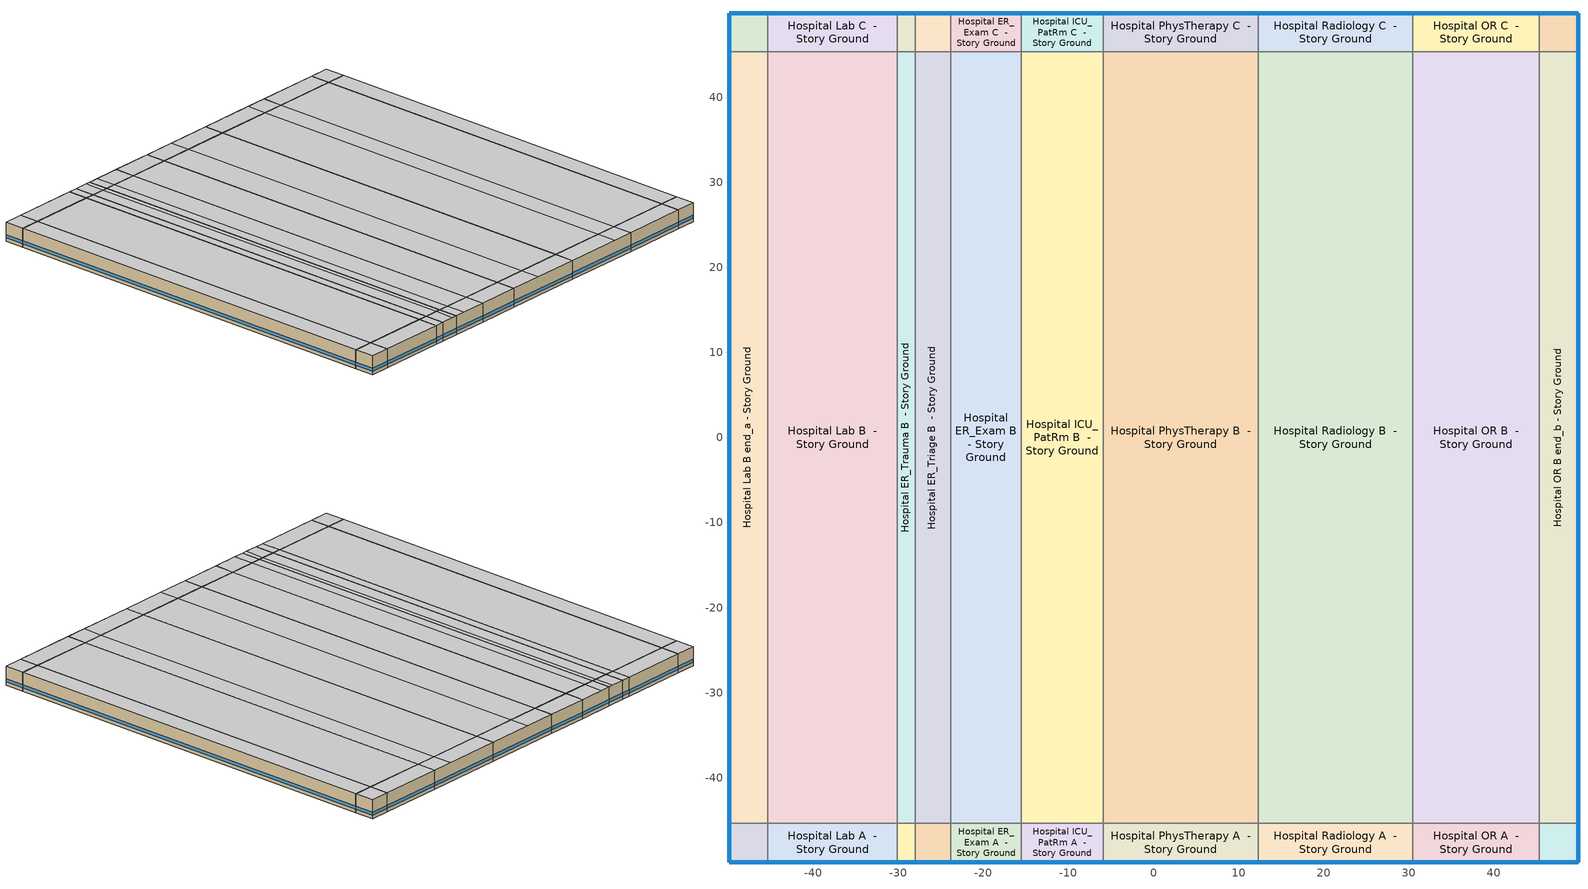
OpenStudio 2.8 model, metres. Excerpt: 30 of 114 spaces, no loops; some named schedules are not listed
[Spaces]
Hospital Lab A end_a - Story Ground
 floor ground (ext-slab): -49.88,-49.88 -49.88,-45.31 -45.31,-45.31 -45.31,-49.88 z0
 wall outside (Typical Insulated Exterior Mass Wall R-8.33): -49.88,-45.31 -49.88,-49.88 -45.31,-49.88 z0:4.27
 wall to Hospital Lab B end_a - Story Ground: -45.31,-45.31 -49.88,-45.31 z0:4.27
 wall to Hospital Lab A  - Story Ground: -45.31,-49.88 -45.31,-45.31 z0:4.27
 window (U 0.59 SHGC 0.36 Simple Glazing Window U-0.59 SHGC 0.36): -49.88,-45.34 -49.88,-49.86 / -49.86,-49.88 -45.34,-49.88 z0.76:1.45
 ceiling to Hospital ICU_NurseStn A end_a - Story Mid: -45.31,-49.88 -45.31,-45.31 -49.88,-45.31 -49.88,-49.88 z4.27
Hospital Lab B end_a - Story Ground
 floor ground (ext-slab): -49.88,-45.31 -49.88,45.31 -45.31,45.31 -45.31,-45.31 z0
 wall outside (Typical Insulated Exterior Mass Wall R-8.33): -49.88,45.31 -49.88,-45.31 z0:4.27
 wall to Hospital Lab C end_a - Story Ground: -45.31,45.31 -49.88,45.31 z0:4.27
 wall to Hospital Lab B  - Story Ground: -45.31,-45.31 -45.31,45.31 z0:4.27
 window (U 0.59 SHGC 0.36 Simple Glazing Window U-0.59 SHGC 0.36): -49.88,45.29 -49.88,-45.29 z0.76:1.45
 ceiling to Hospital ICU_NurseStn B end_a - Story Mid: -45.31,-45.31 -45.31,45.31 -49.88,45.31 -49.88,-45.31 z4.27
Hospital Lab C end_a - Story Ground
 floor ground (ext-slab): -49.88,45.31 -49.88,49.88 -45.31,49.88 -45.31,45.31 z0
 wall outside (Typical Insulated Exterior Mass Wall R-8.33): -45.31,49.88 -49.88,49.88 -49.88,45.31 z0:4.27
 wall to Hospital Lab C  - Story Ground: -45.31,45.31 -45.31,49.88 z0:4.27
 window (U 0.59 SHGC 0.36 Simple Glazing Window U-0.59 SHGC 0.36): -49.88,49.86 -49.88,45.34 / -45.34,49.88 -49.86,49.88 z0.76:1.45
 ceiling to Hospital ICU_NurseStn C end_a - Story Mid: -45.31,45.31 -45.31,49.88 -49.88,49.88 -49.88,45.31 z4.27
Hospital Lab A  - Story Ground
 floor ground (ext-slab): -45.31,-49.88 -45.31,-45.31 -30.11,-45.31 -30.11,-49.88 z0
 wall outside (Typical Insulated Exterior Mass Wall R-8.33): -45.31,-49.88 -30.11,-49.88 z0:4.27
 wall to Hospital Lab B  - Story Ground: -30.11,-45.31 -45.31,-45.31 z0:4.27
 wall to Hospital ER_Trauma A  - Story Ground: -30.11,-49.88 -30.11,-45.31 z0:4.27
 window (U 0.59 SHGC 0.36 Simple Glazing Window U-0.59 SHGC 0.36): -45.29,-49.88 -30.13,-49.88 z0.76:1.45
 ceiling to Hospital ICU_NurseStn A  - Story Mid: -30.11,-49.88 -30.11,-45.31 -45.31,-45.31 -45.31,-49.88 z4.27
Hospital Lab B  - Story Ground
 floor ground (ext-slab): -45.31,-45.31 -45.31,45.31 -30.11,45.31 -30.11,-45.31 z0
 wall to Hospital Lab C  - Story Ground: -30.11,45.31 -45.31,45.31 z0:4.27
 wall to Hospital ER_Trauma B  - Story Ground: -30.11,-45.31 -30.11,45.31 z0:4.27
 ceiling to Hospital ICU_NurseStn B  - Story Mid: -30.11,-45.31 -30.11,45.31 -45.31,45.31 -45.31,-45.31 z4.27
Hospital Lab C  - Story Ground
 floor ground (ext-slab): -45.31,45.31 -45.31,49.88 -30.11,49.88 -30.11,45.31 z0
 wall outside (Typical Insulated Exterior Mass Wall R-8.33): -30.11,49.88 -45.31,49.88 z0:4.27
 wall to Hospital ER_Trauma C  - Story Ground: -30.11,45.31 -30.11,49.88 z0:4.27
 window (U 0.59 SHGC 0.36 Simple Glazing Window U-0.59 SHGC 0.36): -30.13,49.88 -45.29,49.88 z0.76:1.45
 ceiling to Hospital ICU_NurseStn C  - Story Mid: -30.11,45.31 -30.11,49.88 -45.31,49.88 -45.31,45.31 z4.27
Hospital ER_Trauma A  - Story Ground
 floor ground (ext-slab): -30.11,-49.88 -30.11,-45.31 -28.01,-45.31 -28.01,-49.88 z0
 wall outside (Typical Insulated Exterior Mass Wall R-8.33): -30.11,-49.88 -28.01,-49.88 z0:4.27
 wall to Hospital ER_Trauma B  - Story Ground: -28.01,-45.31 -30.11,-45.31 z0:4.27
 wall to Hospital ER_Triage A  - Story Ground: -28.01,-49.88 -28.01,-45.31 z0:4.27
 window (U 0.59 SHGC 0.36 Simple Glazing Window U-0.59 SHGC 0.36): -30.08,-49.88 -28.04,-49.88 z0.76:1.46
 ceiling to Hospital ICU_NurseStn A  - Story Mid: -28.01,-49.88 -28.01,-45.31 -30.11,-45.31 -30.11,-49.88 z4.27
Hospital ER_Trauma B  - Story Ground
 floor ground (ext-slab): -30.11,-45.31 -30.11,45.31 -28.01,45.31 -28.01,-45.31 z0
 wall to Hospital ER_Trauma C  - Story Ground: -28.01,45.31 -30.11,45.31 z0:4.27
 wall to Hospital ER_Triage B  - Story Ground: -28.01,-45.31 -28.01,45.31 z0:4.27
 ceiling to Hospital ICU_NurseStn B  - Story Mid: -28.01,-45.31 -28.01,45.31 -30.11,45.31 -30.11,-45.31 z4.27
Hospital ER_Trauma C  - Story Ground
 floor ground (ext-slab): -30.11,45.31 -30.11,49.88 -28.01,49.88 -28.01,45.31 z0
 wall outside (Typical Insulated Exterior Mass Wall R-8.33): -28.01,49.88 -30.11,49.88 z0:4.27
 wall to Hospital ER_Triage C  - Story Ground: -28.01,45.31 -28.01,49.88 z0:4.27
 window (U 0.59 SHGC 0.36 Simple Glazing Window U-0.59 SHGC 0.36): -28.04,49.88 -30.08,49.88 z0.76:1.46
 ceiling to Hospital ICU_NurseStn C  - Story Mid: -28.01,45.31 -28.01,49.88 -30.11,49.88 -30.11,45.31 z4.27
Hospital ER_Triage A  - Story Ground
 floor ground (ext-slab): -28.01,-49.88 -28.01,-45.31 -23.82,-45.31 -23.82,-49.88 z0
 wall outside (Typical Insulated Exterior Mass Wall R-8.33): -28.01,-49.88 -23.82,-49.88 z0:4.27
 wall to Hospital ER_Triage B  - Story Ground: -23.82,-45.31 -28.01,-45.31 z0:4.27
 wall to Hospital ER_Exam A  - Story Ground: -23.82,-49.88 -23.82,-45.31 z0:4.27
 window (U 0.59 SHGC 0.36 Simple Glazing Window U-0.59 SHGC 0.36): -27.98,-49.88 -23.85,-49.88 z0.76:1.45
 ceiling to Hospital OR A  - Story Mid: -23.82,-49.88 -23.82,-45.31 -24.91,-45.31 -24.91,-49.88 z4.27
 ceiling to Hospital ICU_NurseStn A  - Story Mid: -24.91,-49.88 -24.91,-45.31 -28.01,-45.31 -28.01,-49.88 z4.27
Hospital ER_Triage B  - Story Ground
 floor ground (ext-slab): -28.01,-45.31 -28.01,45.31 -23.82,45.31 -23.82,-45.31 z0
 wall to Hospital ER_Triage C  - Story Ground: -23.82,45.31 -28.01,45.31 z0:4.27
 wall to Hospital ER_Exam B  - Story Ground: -23.82,-45.31 -23.82,45.31 z0:4.27
 ceiling to Hospital OR B  - Story Mid: -23.82,-45.31 -23.82,45.31 -24.91,45.31 -24.91,-45.31 z4.27
 ceiling to Hospital ICU_NurseStn B  - Story Mid: -24.91,-45.31 -24.91,45.31 -28.01,45.31 -28.01,-45.31 z4.27
Hospital ER_Triage C  - Story Ground
 floor ground (ext-slab): -28.01,45.31 -28.01,49.88 -23.82,49.88 -23.82,45.31 z0
 wall outside (Typical Insulated Exterior Mass Wall R-8.33): -23.82,49.88 -28.01,49.88 z0:4.27
 wall to Hospital ER_Exam C  - Story Ground: -23.82,45.31 -23.82,49.88 z0:4.27
 window (U 0.59 SHGC 0.36 Simple Glazing Window U-0.59 SHGC 0.36): -23.85,49.88 -27.98,49.88 z0.76:1.45
 ceiling to Hospital OR C  - Story Mid: -23.82,45.31 -23.82,49.88 -24.91,49.88 -24.91,45.31 z4.27
 ceiling to Hospital ICU_NurseStn C  - Story Mid: -24.91,45.31 -24.91,49.88 -28.01,49.88 -28.01,45.31 z4.27
Hospital ER_Exam A  - Story Ground
 floor ground (ext-slab): -23.82,-49.88 -23.82,-45.31 -15.52,-45.31 -15.52,-49.88 z0
 wall outside (Typical Insulated Exterior Mass Wall R-8.33): -23.82,-49.88 -15.52,-49.88 z0:4.27
 wall to Hospital ER_Exam B  - Story Ground: -15.52,-45.31 -23.82,-45.31 z0:4.27
 wall to Hospital ICU_PatRm A  - Story Ground: -15.52,-49.88 -15.52,-45.31 z0:4.27
 window (U 0.59 SHGC 0.36 Simple Glazing Window U-0.59 SHGC 0.36): -23.79,-49.88 -15.55,-49.88 z0.76:1.45
 ceiling to Hospital OR A  - Story Mid: -21.43,-49.88 -21.43,-45.31 -23.82,-45.31 -23.82,-49.88 z4.27
 ceiling to Hospital ICE_Open A  - Story Mid: -15.52,-49.88 -15.52,-45.31 -21.43,-45.31 -21.43,-49.88 z4.27
Hospital ER_Exam B  - Story Ground
 floor ground (ext-slab): -23.82,-45.31 -23.82,45.31 -15.52,45.31 -15.52,-45.31 z0
 wall to Hospital ER_Exam C  - Story Ground: -15.52,45.31 -23.82,45.31 z0:4.27
 wall to Hospital ICU_PatRm B  - Story Ground: -15.52,-45.31 -15.52,45.31 z0:4.27
 ceiling to Hospital OR B  - Story Mid: -21.43,-45.31 -21.43,45.31 -23.82,45.31 -23.82,-45.31 z4.27
 ceiling to Hospital ICE_Open B  - Story Mid: -15.52,-45.31 -15.52,45.31 -21.43,45.31 -21.43,-45.31 z4.27
Hospital ER_Exam C  - Story Ground
 floor ground (ext-slab): -23.82,45.31 -23.82,49.88 -15.52,49.88 -15.52,45.31 z0
 wall outside (Typical Insulated Exterior Mass Wall R-8.33): -15.52,49.88 -23.82,49.88 z0:4.27
 wall to Hospital ICU_PatRm C  - Story Ground: -15.52,45.31 -15.52,49.88 z0:4.27
 window (U 0.59 SHGC 0.36 Simple Glazing Window U-0.59 SHGC 0.36): -15.55,49.88 -23.79,49.88 z0.76:1.45
 ceiling to Hospital OR C  - Story Mid: -21.43,45.31 -21.43,49.88 -23.82,49.88 -23.82,45.31 z4.27
 ceiling to Hospital ICE_Open C  - Story Mid: -15.52,45.31 -15.52,49.88 -21.43,49.88 -21.43,45.31 z4.27
Hospital ICU_PatRm A  - Story Ground
 floor ground (ext-slab): -15.52,-49.88 -15.52,-45.31 -5.88,-45.31 -5.88,-49.88 z0
 wall outside (Typical Insulated Exterior Mass Wall R-8.33): -15.52,-49.88 -5.88,-49.88 z0:4.27
 wall to Hospital ICU_PatRm B  - Story Ground: -5.88,-45.31 -15.52,-45.31 z0:4.27
 wall to Hospital PhysTherapy A  - Story Ground: -5.88,-49.88 -5.88,-45.31 z0:4.27
 window (U 0.59 SHGC 0.36 Simple Glazing Window U-0.59 SHGC 0.36): -15.5,-49.88 -5.91,-49.88 z0.76:1.45
 ceiling to Hospital ICE_Open A  - Story Mid: -5.88,-49.88 -5.88,-45.31 -15.52,-45.31 -15.52,-49.88 z4.27
Hospital ICU_PatRm B  - Story Ground
 floor ground (ext-slab): -15.52,-45.31 -15.52,45.31 -5.88,45.31 -5.88,-45.31 z0
 wall to Hospital ICU_PatRm C  - Story Ground: -5.88,45.31 -15.52,45.31 z0:4.27
 wall to Hospital PhysTherapy B  - Story Ground: -5.88,-45.31 -5.88,45.31 z0:4.27
 ceiling to Hospital ICE_Open B  - Story Mid: -5.88,-45.31 -5.88,45.31 -15.52,45.31 -15.52,-45.31 z4.27
Hospital ICU_PatRm C  - Story Ground
 floor ground (ext-slab): -15.52,45.31 -15.52,49.88 -5.88,49.88 -5.88,45.31 z0
 wall outside (Typical Insulated Exterior Mass Wall R-8.33): -5.88,49.88 -15.52,49.88 z0:4.27
 wall to Hospital PhysTherapy C  - Story Ground: -5.88,45.31 -5.88,49.88 z0:4.27
 window (U 0.59 SHGC 0.36 Simple Glazing Window U-0.59 SHGC 0.36): -5.91,49.88 -15.5,49.88 z0.76:1.45
 ceiling to Hospital ICE_Open C  - Story Mid: -5.88,45.31 -5.88,49.88 -15.52,49.88 -15.52,45.31 z4.27
Hospital PhysTherapy A  - Story Ground
 floor ground (ext-slab): -5.88,-49.88 -5.88,-45.31 12.3,-45.31 12.3,-49.88 z0
 wall outside (Typical Insulated Exterior Mass Wall R-8.33): -5.88,-49.88 12.3,-49.88 z0:4.27
 wall to Hospital PhysTherapy B  - Story Ground: 12.3,-45.31 -5.88,-45.31 z0:4.27
 wall to Hospital Radiology A  - Story Ground: 12.3,-49.88 12.3,-45.31 z0:4.27
 window (U 0.59 SHGC 0.36 Simple Glazing Window U-0.59 SHGC 0.36): -5.86,-49.88 12.28,-49.88 z0.76:1.45
 ceiling to Hospital ICE_Open A  - Story Mid: 1.62,-49.88 1.62,-45.31 -5.88,-45.31 -5.88,-49.88 z4.27
 ceiling to Hospital Office A  - Story Mid: 12.3,-49.88 12.3,-45.31 1.62,-45.31 1.62,-49.88 z4.27
Hospital PhysTherapy B  - Story Ground
 floor ground (ext-slab): -5.88,-45.31 -5.88,45.31 12.3,45.31 12.3,-45.31 z0
 wall to Hospital PhysTherapy C  - Story Ground: 12.3,45.31 -5.88,45.31 z0:4.27
 wall to Hospital Radiology B  - Story Ground: 12.3,-45.31 12.3,45.31 z0:4.27
 ceiling to Hospital ICE_Open B  - Story Mid: 1.62,-45.31 1.62,45.31 -5.88,45.31 -5.88,-45.31 z4.27
 ceiling to Hospital Office B  - Story Mid: 12.3,-45.31 12.3,45.31 1.62,45.31 1.62,-45.31 z4.27
Hospital PhysTherapy C  - Story Ground
 floor ground (ext-slab): -5.88,45.31 -5.88,49.88 12.3,49.88 12.3,45.31 z0
 wall outside (Typical Insulated Exterior Mass Wall R-8.33): 12.3,49.88 -5.88,49.88 z0:4.27
 wall to Hospital Radiology C  - Story Ground: 12.3,45.31 12.3,49.88 z0:4.27
 window (U 0.59 SHGC 0.36 Simple Glazing Window U-0.59 SHGC 0.36): 12.28,49.88 -5.86,49.88 z0.76:1.45
 ceiling to Hospital ICE_Open C  - Story Mid: 1.62,45.31 1.62,49.88 -5.88,49.88 -5.88,45.31 z4.27
 ceiling to Hospital Office C  - Story Mid: 12.3,45.31 12.3,49.88 1.62,49.88 1.62,45.31 z4.27
Hospital Radiology A  - Story Ground
 floor ground (ext-slab): 12.3,-49.88 12.3,-45.31 30.49,-45.31 30.49,-49.88 z0
 wall outside (Typical Insulated Exterior Mass Wall R-8.33): 12.3,-49.88 30.49,-49.88 z0:4.27
 wall to Hospital Radiology B  - Story Ground: 30.49,-45.31 12.3,-45.31 z0:4.27
 wall to Hospital OR A  - Story Ground: 30.49,-49.88 30.49,-45.31 z0:4.27
 window (U 0.59 SHGC 0.36 Simple Glazing Window U-0.59 SHGC 0.36): 12.33,-49.88 30.46,-49.88 z0.76:1.45
 ceiling to Hospital Dining A  - Story Mid: 30.49,-49.88 30.49,-45.31 25.59,-45.31 25.59,-49.88 z4.27
 ceiling to Hospital Office A  - Story Mid: 25.59,-49.88 25.59,-45.31 12.3,-45.31 12.3,-49.88 z4.27
Hospital Radiology B  - Story Ground
 floor ground (ext-slab): 12.3,-45.31 12.3,45.31 30.49,45.31 30.49,-45.31 z0
 wall to Hospital Radiology C  - Story Ground: 30.49,45.31 12.3,45.31 z0:4.27
 wall to Hospital OR B  - Story Ground: 30.49,-45.31 30.49,45.31 z0:4.27
 ceiling to Hospital Dining B  - Story Mid: 30.49,-45.31 30.49,45.31 25.59,45.31 25.59,-45.31 z4.27
 ceiling to Hospital Office B  - Story Mid: 25.59,-45.31 25.59,45.31 12.3,45.31 12.3,-45.31 z4.27
Hospital Radiology C  - Story Ground
 floor ground (ext-slab): 12.3,45.31 12.3,49.88 30.49,49.88 30.49,45.31 z0
 wall outside (Typical Insulated Exterior Mass Wall R-8.33): 30.49,49.88 12.3,49.88 z0:4.27
 wall to Hospital OR C  - Story Ground: 30.49,45.31 30.49,49.88 z0:4.27
 window (U 0.59 SHGC 0.36 Simple Glazing Window U-0.59 SHGC 0.36): 30.46,49.88 12.33,49.88 z0.76:1.45
 ceiling to Hospital Dining C  - Story Mid: 30.49,45.31 30.49,49.88 25.59,49.88 25.59,45.31 z4.27
 ceiling to Hospital Office C  - Story Mid: 25.59,45.31 25.59,49.88 12.3,49.88 12.3,45.31 z4.27
Hospital OR A  - Story Ground
 floor ground (ext-slab): 30.49,-49.88 30.49,-45.31 45.31,-45.31 45.31,-49.88 z0
 wall outside (Typical Insulated Exterior Mass Wall R-8.33): 30.49,-49.88 45.31,-49.88 z0:4.27
 wall to Hospital OR B  - Story Ground: 45.31,-45.31 30.49,-45.31 z0:4.27
 wall to Hospital OR A end_b - Story Ground: 45.31,-49.88 45.31,-45.31 z0:4.27
 window (U 0.59 SHGC 0.36 Simple Glazing Window U-0.59 SHGC 0.36): 30.51,-49.88 45.29,-49.88 z0.76:1.45
 ceiling to Hospital Dining A  - Story Mid: 45.31,-49.88 45.31,-45.31 30.49,-45.31 30.49,-49.88 z4.27
Hospital OR B  - Story Ground
 floor ground (ext-slab): 30.49,-45.31 30.49,45.31 45.31,45.31 45.31,-45.31 z0
 wall to Hospital OR C  - Story Ground: 45.31,45.31 30.49,45.31 z0:4.27
 wall to Hospital OR B end_b - Story Ground: 45.31,-45.31 45.31,45.31 z0:4.27
 ceiling to Hospital Dining B  - Story Mid: 45.31,-45.31 45.31,45.31 30.49,45.31 30.49,-45.31 z4.27
Hospital OR C  - Story Ground
 floor ground (ext-slab): 30.49,45.31 30.49,49.88 45.31,49.88 45.31,45.31 z0
 wall outside (Typical Insulated Exterior Mass Wall R-8.33): 45.31,49.88 30.49,49.88 z0:4.27
 wall to Hospital OR C end_b - Story Ground: 45.31,45.31 45.31,49.88 z0:4.27
 window (U 0.59 SHGC 0.36 Simple Glazing Window U-0.59 SHGC 0.36): 45.29,49.88 30.51,49.88 z0.76:1.45
 ceiling to Hospital Dining C  - Story Mid: 45.31,45.31 45.31,49.88 30.49,49.88 30.49,45.31 z4.27
Hospital OR A end_b - Story Ground
 floor ground (ext-slab): 45.31,-49.88 45.31,-45.31 49.88,-45.31 49.88,-49.88 z0
 wall outside (Typical Insulated Exterior Mass Wall R-8.33): 45.31,-49.88 49.88,-49.88 49.88,-45.31 z0:4.27
 wall to Hospital OR B end_b - Story Ground: 49.88,-45.31 45.31,-45.31 z0:4.27
 window (U 0.59 SHGC 0.36 Simple Glazing Window U-0.59 SHGC 0.36): 49.88,-49.86 49.88,-45.34 / 45.34,-49.88 49.86,-49.88 z0.76:1.45
 ceiling to Hospital Dining A end_b - Story Mid: 49.88,-49.88 49.88,-45.31 45.31,-45.31 45.31,-49.88 z4.27
Hospital OR B end_b - Story Ground
 floor ground (ext-slab): 45.31,-45.31 45.31,45.31 49.88,45.31 49.88,-45.31 z0
 wall outside (Typical Insulated Exterior Mass Wall R-8.33): 49.88,-45.31 49.88,45.31 z0:4.27
 wall to Hospital OR C end_b - Story Ground: 49.88,45.31 45.31,45.31 z0:4.27
 window (U 0.59 SHGC 0.36 Simple Glazing Window U-0.59 SHGC 0.36): 49.88,-45.29 49.88,45.29 z0.76:1.45
 ceiling to Hospital Dining B end_b - Story Mid: 49.88,-45.31 49.88,45.31 45.31,45.31 45.31,-45.31 z4.27
Hospital OR C end_b - Story Ground
 floor ground (ext-slab): 45.31,45.31 45.31,49.88 49.88,49.88 49.88,45.31 z0
 wall outside (Typical Insulated Exterior Mass Wall R-8.33): 49.88,45.31 49.88,49.88 45.31,49.88 z0:4.27
 window (U 0.59 SHGC 0.36 Simple Glazing Window U-0.59 SHGC 0.36): 49.86,49.88 45.34,49.88 / 49.88,45.34 49.88,49.86 z0.76:1.45
 ceiling to Hospital Dining C end_b - Story Mid: 49.88,45.31 49.88,49.88 45.31,49.88 45.31,45.31 z4.27
[Site]
Bowman Fld_KY_USA: Latitude {deg}=38.23; Longitude {deg}=-85.66; Time Zone {hr}=-5; Elevation {m}=170; Terrain=City
[Site:WaterMainsTemperature]
Calculation Method=Correlation; Annual Average Outdoor Air Temperature {C}=0; Maximum Difference In Monthly Average Outdoor Air Temperatures {deltaC}=0
[SizingPeriod:DesignDay] Daily Dry-Bulb Temperature Range {deltaC}=10; Barometric Pressure {Pa}=99299; Wind Speed {m/s}=3.2; Wind Direction {deg}=240; Sky Clearness=0; Rain Indicator=0; Snow Indicator=0; Day of Month=21; Month=7; Day Type=SummerDesignDay; Daylight Saving Time Indicator=0; Dry-Bulb Temperature Range Modifier Type=DefaultMultipliers; Solar Model Indicator=ASHRAETau; ASHRAE Taub=0.46; ASHRAE Taud=2.089
Name | Maximum Dry-Bulb Temperature {C} | Humidity Indicating Conditions at Maximum Dry-Bulb | Humidity Indicating Type
Bowman Fld Ann Clg .4% Condns DB=>MWB 1 | 34.1 | 23.9 | Wetbulb
Bowman Fld Ann Clg .4% Condns WB=>MDB 1 | 31.4 | 25.8 | Wetbulb
Bowman Fld Ann Clg 1% Condns DB=>MWB 1 | 32.8 | 23.7 | Wetbulb
Bowman Fld Ann Clg 2% Condns DP=>MDB 1 | 27.5 | 22.8 | Dewpoint
[ClimateZones]
Climate Zone Institution Name 1=ASHRAE; Climate Zone Document Name 1=ANSI/ASHRAE Standard 169; Climate Zone Document Year 1=2006; Climate Zone Value 1=ASHRAE 169-2013-4A
[Building]
DOE Ref Pre-1980|Hospital: North Axis {deg}=180; Default Construction Set=Res DOE Ref Pre-1980 - Hospital - ASHRAE 169-2013-4A Added Roof Insul; Default Schedule Set=Building Default Schedule Set; Standards Building Type=Hospital
[Site:GroundTemperature:BuildingSurface]
19.713, 19.665, 19.706, 19.745, 20.486, 22.11, 22.459, 22.554, 22.169, 20.607, 20.047, 19.805
[DefaultConstructionSet]
Res DOE Ref Pre-1980 - Hospital - ASHRAE 169-2013-4A Added Roof Insul: Default Exterior Surface Constructions=Default Surface Constructions 1 Added Roof Insul; Default Interior Surface Constructions=Default Surface Constructions 2; Default Ground Contact Surface Constructions=Default Surface Constructions 3; Default Exterior SubSurface Constructions=Default Sub Surface Constructions 1; Default Interior SubSurface Constructions=Default Sub Surface Constructions 2; Interior Partition Construction=Typical Interior Partition
[DefaultSurfaceConstructions]
Name | Floor Construction | Wall Construction | Roof Ceiling Construction
Default Surface Constructions 2 | Typical Interior Floor | Typical Interior Wall | Typical Interior Ceiling
Default Surface Constructions 3 | ext-slab | Typical Insulated Basement Mass Wall
Default Surface Constructions 1 Added Roof Insul | Typical Insulated Exterior Mass Floor | Typical Insulated Exterior Mass Wall R-5.62 | Typical IEAD Roof R-11.63
[Construction]
Typical Insulated Exterior Mass Floor: 4 in. Normalweight Concrete Floor, Typical Carpet Pad
Typical Insulated Exterior Mass Wall R-5.62: 1IN Stucco, 8IN CONCRETE HW RefBldg, Typical Insulation R-3.23, 1/2IN Gypsum
Typical IEAD Roof R-11.63: Roof Membrane, Typical Insulation R-10.51, Metal Roof Surface
Typical Interior Floor: 100mm Normalweight concrete floor, CP02 CARPET PAD
Typical Interior Wall: G01 13mm gypsum board, G01 13mm gypsum board
Typical Interior Ceiling: CP02 CARPET PAD, 100mm Normalweight concrete floor
ext-slab: 6 in. Normalweight Concrete Floor
Typical Insulated Basement Mass Wall: 8 in. Concrete Block Basement Wall
U 1.22 SHGC 0.54 Simple Glazing Window SHGC 0.54: U 1.22 SHGC 0.54 Simple Glazing SHGC 0.54
U 1.22 SHGC 0.54 Simple Glazing Window SHGC 0.54 1: U 1.22 SHGC 0.54 Simple Glazing SHGC 0.54 1
Typical Insulated Metal Door: F08 Metal surface, Typical Insulation R-5.94
U 0.88 SHGC 0.16 Sgl Ref-A-L Clr 6mm: REF A CLEAR LO 6MM
Typical Overhead Door: Typical Insulation R-5.94
Typical Interior Window: Clear 3mm
Typical Interior Door; Typical Interior Partition: G05 25mm wood
InteriorFurnishings: Std Wood 6inch
Typical Insulated Exterior Mass Wall R-8.33: 1IN Stucco, 8IN CONCRETE HW RefBldg, Typical Insulation R-5.94, 1/2IN Gypsum
U 0.59 SHGC 0.36 Simple Glazing Window U-0.59 SHGC 0.36: U 0.59 SHGC 0.36 Simple Glazing U-1.18 SHGC 0.36
[Material:NoMass] Roughness=Smooth; Thermal Absorptance=0.9; Solar Absorptance=0.7
Name | Thermal Resistance {m2-K/W} | Visible Absorptance
Typical Insulation R-3.23 | 0.568747 | 0.7
Typical Carpet Pad; CP02 CARPET PAD | 0.21648 | 0.8
Typical Insulation R-10.51 | 1.85103 | 0.7
Typical Insulation R-5.94 | 1.04695 | 0.7
[Material]
Name | Roughness | Thickness {m} | Conductivity {W/m-K} | Density {kg/m3} | Specific Heat {J/kg-K} | Thermal Absorptance | Solar Absorptance | Visible Absorptance
4 in. Normalweight Concrete Floor | MediumRough | 0.1016 | 2.31 | 2322 | 832 | 0.9 | 0.7 | 0.7
1IN Stucco | Smooth | 0.0253 | 0.6918 | 1858 | 837 | 0.9 | 0.7 | 0.92
8IN CONCRETE HW RefBldg | Rough | 0.2032 | 1.311 | 2240 | 836.8 | 0.9 | 0.7 | 0.7
1/2IN Gypsum | Smooth | 0.0127 | 0.16 | 784.9 | 830 | 0.9 | 0.4 | 0.4
Roof Membrane | VeryRough | 0.0095 | 0.16 | 1121.29 | 1460 | 0.9 | 0.7 | 0.7
Metal Roof Surface; F08 Metal surface | Smooth | 0.0008 | 45.28 | 7824 | 500 | 0.9 | 0.7 | 0.7
100mm Normalweight concrete floor | MediumRough | 0.1016 | 2.31045 | 2322 | 832.557 |  | 0 | 0
G01 13mm gypsum board | Smooth | 0.0127 | 0.160031 | 800.001 | 1090.73 | 0.9 | 0.7 | 0.5
6 in. Normalweight Concrete Floor | MediumRough | 0.1524 | 2.31 | 2322 | 832 | 0.9 | 0.7 | 0.7
8 in. Concrete Block Basement Wall | MediumRough | 0.2032 | 1.326 | 1842 | 912 | 0.9 | 0.7 | 0.7
G05 25mm wood | MediumSmooth | 0.0254 | 0.15 | 608 | 1630 | 0.9 | 0.5 | 0.5
Std Wood 6inch | MediumSmooth | 0.15 | 0.12 | 540 | 1210 | 0.9 | 0.7 | 0.7
[DefaultSubSurfaceConstructions]
Name | Fixed Window Construction | Operable Window Construction | Door Construction | Glass Door Construction | Overhead Door Construction | Tubular Daylight Dome Construction | Tubular Daylight Diffuser Construction
Default Sub Surface Constructions 1 | U 1.22 SHGC 0.54 Simple Glazing Window SHGC 0.54 | U 1.22 SHGC 0.54 Simple Glazing Window SHGC 0.54 1 | Typical Insulated Metal Door | U 0.88 SHGC 0.16 Sgl Ref-A-L Clr 6mm | Typical Overhead Door | Typical Interior Window | Typical Interior Window
Default Sub Surface Constructions 2 | Typical Interior Window | Typical Interior Window | Typical Interior Door
[WindowMaterial:SimpleGlazingSystem]
Name | U-Factor {W/m2-K} | Solar Heat Gain Coefficient | Visible Transmittance
U 1.22 SHGC 0.54 Simple Glazing SHGC 0.54; U 1.22 SHGC 0.54 Simple Glazing SHGC 0.54 1 | 6.92748 | 0.54 | 0.38
U 0.59 SHGC 0.36 Simple Glazing U-1.18 SHGC 0.36 | 6.72051 | 0.36 | 0.27
[WindowMaterial:Glazing] Optical Data Type=SpectralAverage; Infrared Transmittance at Normal Incidence=0; Front Side Infrared Hemispherical Emissivity=0.84; Conductivity {W/m-K}=0.9; Dirt Correction Factor for Solar and Visible Transmittance=1; Solar Diffusing=No
Name | Thickness {m} | Solar Transmittance at Normal Incidence | Front Side Solar Reflectance at Normal Incidence | Back Side Solar Reflectance at Normal Incidence | Visible Transmittance at Normal Incidence | Front Side Visible Reflectance at Normal Incidence | Back Side Visible Reflectance at Normal Incidence | Back Side Infrared Hemispherical Emissivity
REF A CLEAR LO 6MM | 0.006 | 0.066 | 0.341 | 0.493 | 0.08 | 0.41 | 0.37 | 0.4
Clear 3mm | 0.003 | 0.837 | 0.075 | 0.075 | 0.898 | 0.081 | 0.081 | 0.84
[SpaceType] Standards Building Type=Hospital
Name | Default Schedule Set | Design Specification Outdoor Air Object | Standards Space Type
Hospital ER_Exam - DOE Ref Pre-1980 | Hospital ER_Exam Schedule Set | Hospital ER_Exam Ventilation | ER_Exam
Hospital ER_Trauma - DOE Ref Pre-1980 | Hospital ER_Trauma Schedule Set | Hospital ER_Trauma Ventilation | ER_Trauma
Hospital ER_Triage - DOE Ref Pre-1980 | Hospital ER_Triage Schedule Set | Hospital ER_Triage Ventilation | ER_Triage
Hospital ICU_PatRm - DOE Ref Pre-1980 | Hospital ICU_PatRm Schedule Set | Hospital ICU_PatRm Ventilation | ICU_PatRm
Hospital Lab - DOE Ref Pre-1980 | Hospital Lab Schedule Set | Hospital Lab Ventilation | Lab
Hospital OR - DOE Ref Pre-1980 | Hospital OR Schedule Set | Hospital OR Ventilation | OR
Hospital PhysTherapy - DOE Ref Pre-1980 | Hospital PhysTherapy Schedule Set | Hospital PhysTherapy Ventilation | PhysTherapy
Hospital Radiology - DOE Ref Pre-1980 | Hospital Radiology Schedule Set | Hospital Radiology Ventilation | Radiology
[BuildingStory]
Story Ground: Nominal Z Coordinate {m}=0; Nominal Floor to Floor Height {m}=4.2672
[Space] Building Story=Story Ground
Name | Space Type | Thermal Zone
Hospital Lab A end_a - Story Ground | Hospital Lab - DOE Ref Pre-1980 | Zone Hospital Lab A end_a - Story Ground
Hospital Lab B end_a - Story Ground | Hospital Lab - DOE Ref Pre-1980 | Zone Hospital Lab B end_a - Story Ground
Hospital Lab C end_a - Story Ground | Hospital Lab - DOE Ref Pre-1980 | Zone Hospital Lab C end_a - Story Ground
Hospital Lab A  - Story Ground | Hospital Lab - DOE Ref Pre-1980 | Zone Hospital Lab A  - Story Ground
Hospital Lab B  - Story Ground | Hospital Lab - DOE Ref Pre-1980 | Zone Hospital Lab B  - Story Ground
Hospital Lab C  - Story Ground | Hospital Lab - DOE Ref Pre-1980 | Zone Hospital Lab C  - Story Ground
Hospital ER_Trauma A  - Story Ground | Hospital ER_Trauma - DOE Ref Pre-1980 | Zone Hospital ER_Trauma A  - Story Ground
Hospital ER_Trauma B  - Story Ground | Hospital ER_Trauma - DOE Ref Pre-1980 | Zone Hospital ER_Trauma B  - Story Ground
Hospital ER_Trauma C  - Story Ground | Hospital ER_Trauma - DOE Ref Pre-1980 | Zone Hospital ER_Trauma C  - Story Ground
Hospital ER_Triage A  - Story Ground | Hospital ER_Triage - DOE Ref Pre-1980 | Zone Hospital ER_Triage A  - Story Ground
Hospital ER_Triage B  - Story Ground | Hospital ER_Triage - DOE Ref Pre-1980 | Zone Hospital ER_Triage B  - Story Ground
Hospital ER_Triage C  - Story Ground | Hospital ER_Triage - DOE Ref Pre-1980 | Zone Hospital ER_Triage C  - Story Ground
Hospital ER_Exam A  - Story Ground | Hospital ER_Exam - DOE Ref Pre-1980 | Zone Hospital ER_Exam A  - Story Ground
Hospital ER_Exam B  - Story Ground | Hospital ER_Exam - DOE Ref Pre-1980 | Zone Hospital ER_Exam B  - Story Ground
Hospital ER_Exam C  - Story Ground | Hospital ER_Exam - DOE Ref Pre-1980 | Zone Hospital ER_Exam C  - Story Ground
Hospital ICU_PatRm A  - Story Ground | Hospital ICU_PatRm - DOE Ref Pre-1980 | Zone Hospital ICU_PatRm A  - Story Ground
Hospital ICU_PatRm B  - Story Ground | Hospital ICU_PatRm - DOE Ref Pre-1980 | Zone Hospital ICU_PatRm B  - Story Ground
Hospital ICU_PatRm C  - Story Ground | Hospital ICU_PatRm - DOE Ref Pre-1980 | Zone Hospital ICU_PatRm C  - Story Ground
Hospital PhysTherapy A  - Story Ground | Hospital PhysTherapy - DOE Ref Pre-1980 | Zone Hospital PhysTherapy A  - Story Ground
Hospital PhysTherapy B  - Story Ground | Hospital PhysTherapy - DOE Ref Pre-1980 | Zone Hospital PhysTherapy B  - Story Ground
Hospital PhysTherapy C  - Story Ground | Hospital PhysTherapy - DOE Ref Pre-1980 | Zone Hospital PhysTherapy C  - Story Ground
Hospital Radiology A  - Story Ground | Hospital Radiology - DOE Ref Pre-1980 | Zone Hospital Radiology A  - Story Ground
Hospital Radiology B  - Story Ground | Hospital Radiology - DOE Ref Pre-1980 | Zone Hospital Radiology B  - Story Ground
Hospital Radiology C  - Story Ground | Hospital Radiology - DOE Ref Pre-1980 | Zone Hospital Radiology C  - Story Ground
Hospital OR A  - Story Ground | Hospital OR - DOE Ref Pre-1980 | Zone Hospital OR A  - Story Ground
Hospital OR B  - Story Ground | Hospital OR - DOE Ref Pre-1980 | Zone Hospital OR B  - Story Ground
Hospital OR C  - Story Ground | Hospital OR - DOE Ref Pre-1980 | Zone Hospital OR C  - Story Ground
Hospital OR A end_b - Story Ground | Hospital OR - DOE Ref Pre-1980 | Zone Hospital OR A end_b - Story Ground
Hospital OR B end_b - Story Ground | Hospital OR - DOE Ref Pre-1980 | Zone Hospital OR B end_b - Story Ground
Hospital OR C end_b - Story Ground | Hospital OR - DOE Ref Pre-1980 | Zone Hospital OR C end_b - Story Ground
[ThermalZone] Multiplier=1; Use Ideal Air Loads=No
Name | Thermostat
Zone Hospital Lab A end_a - Story Ground | Hospital Lab - DOE Ref Pre-1980 Thermostat
Zone Hospital Lab B end_a - Story Ground | Hospital Lab - DOE Ref Pre-1980 Thermostat 2
Zone Hospital Lab C end_a - Story Ground | Hospital Lab - DOE Ref Pre-1980 Thermostat 3
Zone Hospital Lab A  - Story Ground | Hospital Lab - DOE Ref Pre-1980 Thermostat 5
Zone Hospital Lab B  - Story Ground | Hospital Lab - DOE Ref Pre-1980 Thermostat 4
Zone Hospital Lab C  - Story Ground | Hospital Lab - DOE Ref Pre-1980 Thermostat 1
Zone Hospital ER_Trauma A  - Story Ground | Hospital ER_Trauma - DOE Ref Pre-1980 Thermostat 2
Zone Hospital ER_Trauma B  - Story Ground | Hospital ER_Trauma - DOE Ref Pre-1980 Thermostat
Zone Hospital ER_Trauma C  - Story Ground | Hospital ER_Trauma - DOE Ref Pre-1980 Thermostat 1
Zone Hospital ER_Triage A  - Story Ground | Hospital ER_Triage - DOE Ref Pre-1980 Thermostat
Zone Hospital ER_Triage B  - Story Ground | Hospital ER_Triage - DOE Ref Pre-1980 Thermostat 1
Zone Hospital ER_Triage C  - Story Ground | Hospital ER_Triage - DOE Ref Pre-1980 Thermostat 2
Zone Hospital ER_Exam A  - Story Ground | Hospital ER_Exam - DOE Ref Pre-1980 Thermostat 2
Zone Hospital ER_Exam B  - Story Ground | Hospital ER_Exam - DOE Ref Pre-1980 Thermostat
Zone Hospital ER_Exam C  - Story Ground | Hospital ER_Exam - DOE Ref Pre-1980 Thermostat 1
Zone Hospital ICU_PatRm A  - Story Ground | Hospital ICU_PatRm - DOE Ref Pre-1980 Thermostat 1
Zone Hospital ICU_PatRm B  - Story Ground | Hospital ICU_PatRm - DOE Ref Pre-1980 Thermostat
Zone Hospital ICU_PatRm C  - Story Ground | Hospital ICU_PatRm - DOE Ref Pre-1980 Thermostat 2
Zone Hospital PhysTherapy A  - Story Ground | Hospital PhysTherapy - DOE Ref Pre-1980 Thermostat
Zone Hospital PhysTherapy B  - Story Ground | Hospital PhysTherapy - DOE Ref Pre-1980 Thermostat 2
Zone Hospital PhysTherapy C  - Story Ground | Hospital PhysTherapy - DOE Ref Pre-1980 Thermostat 1
Zone Hospital Radiology A  - Story Ground | Hospital Radiology - DOE Ref Pre-1980 Thermostat 1
Zone Hospital Radiology B  - Story Ground | Hospital Radiology - DOE Ref Pre-1980 Thermostat
Zone Hospital Radiology C  - Story Ground | Hospital Radiology - DOE Ref Pre-1980 Thermostat 2
Zone Hospital OR A  - Story Ground | Hospital OR - DOE Ref Pre-1980 Thermostat 6
Zone Hospital OR B  - Story Ground | Hospital OR - DOE Ref Pre-1980 Thermostat 5
Zone Hospital OR C  - Story Ground | Hospital OR - DOE Ref Pre-1980 Thermostat 4
Zone Hospital OR A end_b - Story Ground | Hospital OR - DOE Ref Pre-1980 Thermostat 7
Zone Hospital OR B end_b - Story Ground | Hospital OR - DOE Ref Pre-1980 Thermostat 8
Zone Hospital OR C end_b - Story Ground | Hospital OR - DOE Ref Pre-1980 Thermostat 3
[People:Definition] Number of People Calculation Method=People/Area; Fraction Radiant=0.3
Name | People per Space Floor Area {person/m2}
Hospital Radiology People Definition; Hospital PhysTherapy People Definition; Hospital Lab People Definition; Hospital OR People Definition; Hospital ICU_PatRm People Definition | 0.0538196
Hospital ER_Exam People Definition; Hospital ER_Trauma People Definition; Hospital ER_Triage People Definition | 0.215278
[People] Work Efficiency Schedule=Work Efficiency Schedule; Clothing Insulation Schedule=Clothing Schedule; Air Velocity Schedule=Air Velocity Schedule; Multiplier=1
Name | People Definition | Space or SpaceType
Hospital Radiology People | Hospital Radiology People Definition | Hospital Radiology - DOE Ref Pre-1980
Hospital ER_Exam People | Hospital ER_Exam People Definition | Hospital ER_Exam - DOE Ref Pre-1980
Hospital ER_Trauma People | Hospital ER_Trauma People Definition | Hospital ER_Trauma - DOE Ref Pre-1980
Hospital PhysTherapy People | Hospital PhysTherapy People Definition | Hospital PhysTherapy - DOE Ref Pre-1980
Hospital ER_Triage People | Hospital ER_Triage People Definition | Hospital ER_Triage - DOE Ref Pre-1980
Hospital Lab People | Hospital Lab People Definition | Hospital Lab - DOE Ref Pre-1980
Hospital OR People | Hospital OR People Definition | Hospital OR - DOE Ref Pre-1980
Hospital ICU_PatRm People | Hospital ICU_PatRm People Definition | Hospital ICU_PatRm - DOE Ref Pre-1980
[Lights:Definition] Design Level Calculation Method=Watts/Area; Fraction Radiant=0.7; Fraction Visible=0.2; Return Air Fraction=0
Name | Watts per Space Floor Area {W/m2}
Hospital Radiology Lights Definition | 4.30556
Hospital ER_Exam Lights Definition; Hospital ER_Trauma Lights Definition; Hospital ER_Triage Lights Definition | 29.0626
Hospital PhysTherapy Lights Definition | 9.68752
Hospital Lab Lights Definition | 15.0695
Hospital OR Lights Definition | 23.6806
Hospital ICU_PatRm Lights Definition | 7.53474
[Lights] Fraction Replaceable=1
Name | Lights Definition | Space or SpaceType
Hospital Radiology Lights | Hospital Radiology Lights Definition | Hospital Radiology - DOE Ref Pre-1980
Hospital ER_Exam Lights | Hospital ER_Exam Lights Definition | Hospital ER_Exam - DOE Ref Pre-1980
Hospital ER_Trauma Lights | Hospital ER_Trauma Lights Definition | Hospital ER_Trauma - DOE Ref Pre-1980
Hospital PhysTherapy Lights | Hospital PhysTherapy Lights Definition | Hospital PhysTherapy - DOE Ref Pre-1980
Hospital ER_Triage Lights | Hospital ER_Triage Lights Definition | Hospital ER_Triage - DOE Ref Pre-1980
Hospital Lab Lights | Hospital Lab Lights Definition | Hospital Lab - DOE Ref Pre-1980
Hospital OR Lights | Hospital OR Lights Definition | Hospital OR - DOE Ref Pre-1980
Hospital ICU_PatRm Lights | Hospital ICU_PatRm Lights Definition | Hospital ICU_PatRm - DOE Ref Pre-1980
[ElectricEquipment:Definition]
Name | Design Level Calculation Method | Watts per Space Floor Area {W/m2} | Fraction Latent | Fraction Radiant | Fraction Lost | Design Level {W}
Hospital Radiology Elec Equip Definition | Watts/Area | 107.639 | 0 | 0.5 | 0
Hospital ER_Exam Elec Equip Definition; Hospital PhysTherapy Elec Equip Definition | Watts/Area | 16.1459 | 0 | 0.5 | 0
Hospital ER_Trauma Elec Equip Definition; Hospital Lab Elec Equip Definition; Hospital OR Elec Equip Definition | Watts/Area | 43.0556 | 0 | 0.5 | 0
Hospital ER_Triage Elec Equip Definition | Watts/Area | 21.5278 | 0 | 0.5 | 0
Hospital ICU_PatRm Elec Equip Definition | Watts/Area | 32.2917 | 0 | 0.5 | 0
Elevator Lift Motor | EquipmentLevel |  |  | 0 | 1 | 18537
[ElectricEquipment]
Name | Electric Equipment Definition | Space or SpaceType | Schedule | Multiplier
Hospital Radiology Elec Equip | Hospital Radiology Elec Equip Definition | Hospital Radiology - DOE Ref Pre-1980
Hospital ER_Exam Elec Equip | Hospital ER_Exam Elec Equip Definition | Hospital ER_Exam - DOE Ref Pre-1980
Hospital ER_Trauma Elec Equip | Hospital ER_Trauma Elec Equip Definition | Hospital ER_Trauma - DOE Ref Pre-1980
Hospital PhysTherapy Elec Equip | Hospital PhysTherapy Elec Equip Definition | Hospital PhysTherapy - DOE Ref Pre-1980
Hospital ER_Triage Elec Equip | Hospital ER_Triage Elec Equip Definition | Hospital ER_Triage - DOE Ref Pre-1980
Hospital Lab Elec Equip | Hospital Lab Elec Equip Definition | Hospital Lab - DOE Ref Pre-1980
Hospital OR Elec Equip | Hospital OR Elec Equip Definition | Hospital OR - DOE Ref Pre-1980
Hospital ICU_PatRm Elec Equip | Hospital ICU_PatRm Elec Equip Definition | Hospital ICU_PatRm - DOE Ref Pre-1980
12 Elevator Lift Motors | Elevator Lift Motor | Hospital PhysTherapy B  - Story Ground | Elevator Schedule 1 | 12
[DesignSpecification:OutdoorAir] Outdoor Air Method=Sum; Outdoor Air Flow per Person {m3/s-person}=0; Outdoor Air Flow Rate {m3/s}=0; Outdoor Air Flow Air Changes per Hour {1/hr}=0
Name | Outdoor Air Flow per Floor Area {m3/s-m2}
Hospital Radiology Ventilation; Hospital OR Ventilation | 0.003556
Hospital ER_Exam Ventilation; Hospital ER_Trauma Ventilation; Hospital PhysTherapy Ventilation; Hospital ER_Triage Ventilation; Hospital ICU_PatRm Ventilation | 0.0023876
Hospital Lab Ventilation | 0.007112
[DefaultScheduleSet]
Name | Number of People Schedule | People Activity Level Schedule | Lighting Schedule | Electric Equipment Schedule | Infiltration Schedule | Hours of Operation Schedule
Hospital Radiology Schedule Set; Hospital PhysTherapy Schedule Set; Hospital Lab Schedule Set | Hospital Bldg Occ | Hospital Activity | Hospital Admin Light | Hospital Admin Equipment | Hospital Infil Quarter On
Hospital ER_Exam Schedule Set; Hospital ER_Trauma Schedule Set; Hospital ER_Triage Schedule Set; Hospital OR Schedule Set; Hospital ICU_PatRm Schedule Set | Hospital Critical Occ | Hospital Activity | Hospital Critical Light | Hospital Critical Equip | Hospital Infil Quarter On
Building Default Schedule Set |  |  |  |  |  | Building Hours of Operation NonResidential
[SpaceInfiltration:DesignFlowRate] Schedule=Always On Discrete; Design Flow Rate Calculation Method=Flow/ExteriorArea; Flow per Exterior Surface Area {m3/s-m2}=0.00102523; Constant Term Coefficient=1; Temperature Term Coefficient=0; Velocity Term Coefficient=0; Velocity Squared Term Coefficient=0
Name | Space or SpaceType
Hospital ER_Exam A  - Story Ground Infiltration | Hospital ER_Exam A  - Story Ground
Hospital ER_Exam C  - Story Ground Infiltration | Hospital ER_Exam C  - Story Ground
Hospital ER_Trauma A  - Story Ground Infiltration | Hospital ER_Trauma A  - Story Ground
Hospital ER_Trauma C  - Story Ground Infiltration | Hospital ER_Trauma C  - Story Ground
Hospital ER_Triage A  - Story Ground Infiltration | Hospital ER_Triage A  - Story Ground
Hospital ER_Triage C  - Story Ground Infiltration | Hospital ER_Triage C  - Story Ground
Hospital ICU_PatRm A  - Story Ground Infiltration | Hospital ICU_PatRm A  - Story Ground
Hospital ICU_PatRm C  - Story Ground Infiltration | Hospital ICU_PatRm C  - Story Ground
Hospital Lab A  - Story Ground Infiltration | Hospital Lab A  - Story Ground
Hospital Lab A end_a - Story Ground Infiltration | Hospital Lab A end_a - Story Ground
Hospital Lab B end_a - Story Ground Infiltration | Hospital Lab B end_a - Story Ground
Hospital Lab C  - Story Ground Infiltration | Hospital Lab C  - Story Ground
Hospital Lab C end_a - Story Ground Infiltration | Hospital Lab C end_a - Story Ground
Hospital OR A  - Story Ground Infiltration | Hospital OR A  - Story Ground
Hospital OR A end_b - Story Ground Infiltration | Hospital OR A end_b - Story Ground
Hospital OR B end_b - Story Ground Infiltration | Hospital OR B end_b - Story Ground
Hospital OR C  - Story Ground Infiltration | Hospital OR C  - Story Ground
Hospital OR C end_b - Story Ground Infiltration | Hospital OR C end_b - Story Ground
Hospital PhysTherapy A  - Story Ground Infiltration | Hospital PhysTherapy A  - Story Ground
Hospital PhysTherapy C  - Story Ground Infiltration | Hospital PhysTherapy C  - Story Ground
Hospital Radiology A  - Story Ground Infiltration | Hospital Radiology A  - Story Ground
Hospital Radiology C  - Story Ground Infiltration | Hospital Radiology C  - Story Ground
[Exterior:Lights:Definition]
Name | Design Level {W}
Parking Areas and Drives Def (W/ft^2) | 0.1
Building Facades Def (W/ft^2) | 0.15
Main Entries Def (W/ft) | 30
Other Doors Def (W/ft) | 20
Emergency Canopies Def (W/ft^2) | 0.5
[Exterior:Lights] Schedule=Always On Discrete; Control Option=AstronomicalClock
Name | Exterior Lights Definition | Multiplier
Parking Areas and Drives | Parking Areas and Drives Def (W/ft^2) | 210804
Building Facades | Building Facades Def (W/ft^2) | 18330.3
Main Entries | Main Entries Def (W/ft) | 171.429
Other Doors | Other Doors Def (W/ft) | 162.857
Emergency Canopies | Emergency Canopies Def (W/ft^2) | 720
[ThermostatSetpoint:DualSetpoint]
Name | Heating Setpoint Temperature Schedule | Cooling Setpoint Temperature Schedule
Hospital Radiology - DOE Ref Pre-1980 Thermostat; Hospital Radiology - DOE Ref Pre-1980 Thermostat 1; Hospital Radiology - DOE Ref Pre-1980 Thermostat 2; Hospital PhysTherapy - DOE Ref Pre-1980 Thermostat; Hospital PhysTherapy - DOE Ref Pre-1980 Thermostat 1; Hospital PhysTherapy - DOE Ref Pre-1980 Thermostat 2; Hospital Lab - DOE Ref Pre-1980 Thermostat; Hospital Lab - DOE Ref Pre-1980 Thermostat 1; Hospital Lab - DOE Ref Pre-1980 Thermostat 2; Hospital Lab - DOE Ref Pre-1980 Thermostat 3; Hospital Lab - DOE Ref Pre-1980 Thermostat 4; Hospital Lab - DOE Ref Pre-1980 Thermostat 5 | Hospital Bldg HtgSetp | Hospital Bldg ClgSetp
Hospital ER_Exam - DOE Ref Pre-1980 Thermostat; Hospital ER_Exam - DOE Ref Pre-1980 Thermostat 1; Hospital ER_Exam - DOE Ref Pre-1980 Thermostat 2; Hospital ER_Trauma - DOE Ref Pre-1980 Thermostat; Hospital ER_Trauma - DOE Ref Pre-1980 Thermostat 1; Hospital ER_Trauma - DOE Ref Pre-1980 Thermostat 2; Hospital ER_Triage - DOE Ref Pre-1980 Thermostat; Hospital ER_Triage - DOE Ref Pre-1980 Thermostat 1; Hospital ER_Triage - DOE Ref Pre-1980 Thermostat 2; Hospital ICU_PatRm - DOE Ref Pre-1980 Thermostat; Hospital ICU_PatRm - DOE Ref Pre-1980 Thermostat 1; Hospital ICU_PatRm - DOE Ref Pre-1980 Thermostat 2 | Hospital Critical HtgSetp | Hospital Critical HtgSetp
Hospital OR - DOE Ref Pre-1980 Thermostat 3; Hospital OR - DOE Ref Pre-1980 Thermostat 4; Hospital OR - DOE Ref Pre-1980 Thermostat 5; Hospital OR - DOE Ref Pre-1980 Thermostat 6; Hospital OR - DOE Ref Pre-1980 Thermostat 7; Hospital OR - DOE Ref Pre-1980 Thermostat 8 | Hospital Critical HtgSetp | Hospital Critical ClgSetp
[InternalMass:Definition]
Internal Mass Definition 1: Construction=InteriorFurnishings; Design Level Calculation Method=SurfaceArea/Area; Surface Area per Space Floor Area=2
[InternalMass] Internal Mass Definition=Internal Mass Definition 1; Multiplier=1
Name | Space or SpaceType
Hospital OR C end_b - Story Ground Mass | Hospital OR C end_b - Story Ground
Hospital ER_Exam B  - Story Ground Mass | Hospital ER_Exam B  - Story Ground
Hospital Radiology B  - Story Ground Mass | Hospital Radiology B  - Story Ground
Hospital ER_Triage A  - Story Ground Mass | Hospital ER_Triage A  - Story Ground
Hospital ER_Trauma B  - Story Ground Mass | Hospital ER_Trauma B  - Story Ground
Hospital Lab A end_a - Story Ground Mass | Hospital Lab A end_a - Story Ground
Hospital ER_Trauma C  - Story Ground Mass | Hospital ER_Trauma C  - Story Ground
Hospital ER_Exam C  - Story Ground Mass | Hospital ER_Exam C  - Story Ground
Hospital ICU_PatRm B  - Story Ground Mass | Hospital ICU_PatRm B  - Story Ground
Hospital Lab C  - Story Ground Mass | Hospital Lab C  - Story Ground
Hospital Radiology A  - Story Ground Mass | Hospital Radiology A  - Story Ground
Hospital Lab B end_a - Story Ground Mass | Hospital Lab B end_a - Story Ground
Hospital Lab C end_a - Story Ground Mass | Hospital Lab C end_a - Story Ground
Hospital PhysTherapy A  - Story Ground Mass | Hospital PhysTherapy A  - Story Ground
Hospital ER_Trauma A  - Story Ground Mass | Hospital ER_Trauma A  - Story Ground
Hospital OR C  - Story Ground Mass | Hospital OR C  - Story Ground
Hospital ICU_PatRm A  - Story Ground Mass | Hospital ICU_PatRm A  - Story Ground
Hospital OR B  - Story Ground Mass | Hospital OR B  - Story Ground
Hospital OR A  - Story Ground Mass | Hospital OR A  - Story Ground
Hospital ER_Exam A  - Story Ground Mass | Hospital ER_Exam A  - Story Ground
Hospital Lab B  - Story Ground Mass | Hospital Lab B  - Story Ground
Hospital PhysTherapy C  - Story Ground Mass | Hospital PhysTherapy C  - Story Ground
Hospital OR A end_b - Story Ground Mass | Hospital OR A end_b - Story Ground
Hospital PhysTherapy B  - Story Ground Mass | Hospital PhysTherapy B  - Story Ground
Hospital ER_Triage B  - Story Ground Mass | Hospital ER_Triage B  - Story Ground
Hospital Lab A  - Story Ground Mass | Hospital Lab A  - Story Ground
Hospital ER_Triage C  - Story Ground Mass | Hospital ER_Triage C  - Story Ground
Hospital ICU_PatRm C  - Story Ground Mass | Hospital ICU_PatRm C  - Story Ground
Hospital Radiology C  - Story Ground Mass | Hospital Radiology C  - Story Ground
Hospital OR B end_b - Story Ground Mass | Hospital OR B end_b - Story Ground
[Schedule:Ruleset]
Name | Default Day Schedule | Summer Design Day Schedule | Winter Design Day Schedule
Clothing Schedule | Clothing Schedule Default Winter Clothes
Air Velocity Schedule | Air Velocity Schedule Default
Work Efficiency Schedule | Work Efficiency Schedule Default
Hospital Bldg Occ | Hospital Bldg Occ Default | Hospital Bldg Occ Summer Design Day | Hospital Bldg Occ Winter Design Day
Hospital Activity | Hospital Activity Default | Hospital Activity Summer Design Day | Hospital Activity Winter Design Day
Hospital Admin Light | Hospital Admin Light Default | Hospital Admin Light Summer Design Day | Hospital Admin Light Winter Design Day
Hospital Admin Equipment | Hospital Admin Equipment Default | Hospital Admin Equipment Summer Design Day | Hospital Admin Equipment Winter Design Day
Hospital Infil Quarter On | Hospital Infil Quarter On Default | Hospital Infil Quarter On Summer Design Day | Hospital Infil Quarter On Winter Design Day
Hospital Critical Occ | Hospital Critical Occ Default | Hospital Critical Occ Summer Design Day | Hospital Critical Occ Winter Design Day
Hospital Critical Light | Hospital Critical Light Default | Hospital Critical Light Summer Design Day | Hospital Critical Light Winter Design Day
Hospital Critical Equip | Hospital Critical Equip Default | Hospital Critical Equip Summer Design Day | Hospital Critical Equip Winter Design Day
Elevator Schedule 1 | 114 space(s) Occ Sch Default 1 | 114 space(s) Occ Sch Summer Design Day 1 | 114 space(s) Occ Sch Winter Design Day 1
Hospital Bldg HtgSetp | Hospital Bldg HtgSetp Default | Hospital Bldg HtgSetp Summer Design Day | Hospital Bldg HtgSetp Winter Design Day
Hospital Bldg ClgSetp | Hospital Bldg ClgSetp Default | Hospital Bldg ClgSetp Summer Design Day | Hospital Bldg ClgSetp Winter Design Day
Hospital Critical HtgSetp | Hospital Critical HtgSetp Default | Hospital Critical HtgSetp Summer Design Day | Hospital Critical HtgSetp Winter Design Day
Hospital Critical ClgSetp | Hospital Critical ClgSetp Default | Hospital Critical ClgSetp Summer Design Day | Hospital Critical ClgSetp Winter Design Day
Building Hours of Operation NonResidential | Building Hours of Operation NonResidential Default | Building Hours of Operation NonResidential Summer Design Day | Building Hours of Operation NonResidential Winter Design Day
[Schedule:Day]
114 space(s) Occ Sch Default 1: Yes, 2, 30, 0, 2, 45, 0.0216186, 3, 0, 0.0432371, 3, 15, 0.0648557, 3, 30, 0.0864742, 3, 45, 0.0648557, 4, 0, 0.0432371, 4, 15, 0.0216186, 4, 30, 0, 4, 45, 0.0309109, 5, 0, 0.0618218, 5, 15, 0.0927326, 5, 30, 0.123644, 5, 45, 0.117512, 6, 0, 0.111381, 6, 15, 0.105249, 6, 30, 0.0991181, 6, 45, 0.0743385, 7, 0, 0.049559, 7, 15, 0.0247795, 7, 30, 0, 16, 30, 0, 16, 45, 0.0371058, 17, 0, 0.0742115, 17, 15, 0.111317, 17, 30, 0.148423, 17, 45, 0.111317, 18, 0, 0.0742115, 18, 15, 0.0371058, 18, 30, 0, 18, 45, 0.0185846, 19, 0, 0.0371693, 19, 15, 0.0557539, 19, 30, 0.0743385, 19, 45, 0.0557539, 20, 0, 0.0371693, 20, 15, 0.0185846, 20, 30, 0, 20, 45, 0.0216186, 21, 0, 0.0432371, 21, 15, 0.0648557, 21, 30, 0.0864742, 21, 45, 0.0648557, 22, 0, 0.0432371, 22, 15, 0.0216186, 22, 30, 0, 24, 0, 0
114 space(s) Occ Sch Summer Design Day 1; 114 space(s) Occ Sch Winter Design Day 1; Building Hours of Operation NonResidential Winter Design Day; Building Hours of Operation NonResidential Summer Design Day: 24, 0, 1
Hospital Bldg HtgSetp Default: Yes, 8, 30, 18.3, 16, 45, 21.1, 24, 0, 18.3
Hospital Bldg HtgSetp Summer Design Day: 5, 0, 18.3, 18, 0, 21.1, 24, 0, 18.3
Hospital Bldg HtgSetp Winter Design Day: 7, 0, 18.3, 15, 0, 21.1, 24, 0, 18.3
Building Hours of Operation NonResidential Default: 7, 30, 0, 20, 45, 1, 24, 0, 0
[Schedule:Rule]
Name | Schedule Ruleset | Rule Order | Day Schedule | Apply Sunday | Date Specification Type | Start Month | Start Day | End Month | End Day | Apply Saturday | Apply Monday | Apply Tuesday | Apply Wednesday | Apply Thursday | Apply Friday | Specific Month 1 | Specific Day 1
114 space(s) Occ Sch Sunday Rule 1 | Elevator Schedule 1 | 0 | 114 space(s) Occ Sch Sunday 1 | Yes | DateRange | 1 | 1 | 12 | 31
114 space(s) Occ Sch Saturday Rule 1 | Elevator Schedule 1 | 1 | 114 space(s) Occ Sch Saturday 1 |  | DateRange | 1 | 1 | 12 | 24 | Yes
Schedule Rule 21 | Hospital Bldg HtgSetp | 0 | Hospital Bldg HtgSetp Wknd Day | Yes | DateRange | 1 | 1 | 12 | 31 | Yes
Building Hours of Operation NonResidential Sunday Rule | Building Hours of Operation NonResidential | 0 | Building Hours of Operation NonResidential Sunday | Yes | DateRange | 1 | 1 | 12 | 31 |  | Yes | Yes | Yes | Yes | Yes
autogen Elevator Schedule 1 2 | Elevator Schedule 1 | 2 | autogen Elevator Schedule 1 2_day_sch | Yes | SpecificDates |  |  |  |  | Yes | Yes | Yes | Yes | Yes | Yes | 12 | 31
[Schedule:Constant]
Always On Discrete: Value=1
